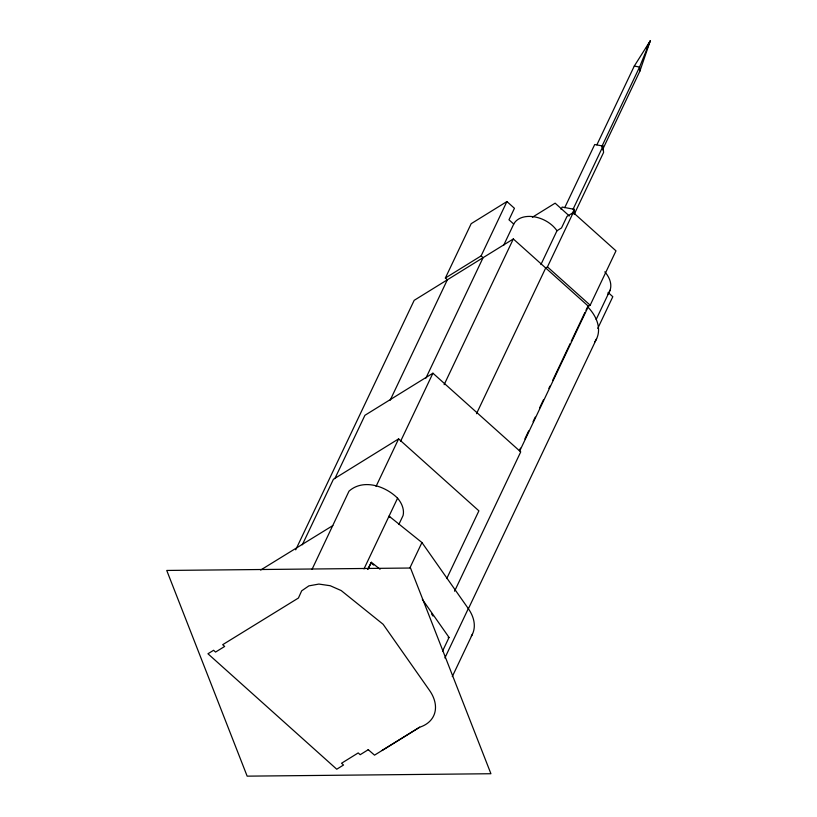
<?xml version="1.0" encoding="UTF-8"?>
<svg xmlns="http://www.w3.org/2000/svg" width="817" height="817" viewBox="0 0 817 817"><rect width="100%" height="100%" fill="white"/><g stroke="black" fill="none" stroke-linecap="round" stroke-linejoin="round"><path stroke-width="1.23" d="M602.497 149.868L639.895 71.11L650.261 40.85L634.278 66.075L596.88 144.834M295.713 549.831L414.178 300.339L513.321 238.962L588.434 306.283L519.786 450.861M302.321 544.776L333.428 479.252L398.614 438.892L478.895 510.85L446.736 578.579M334.837 478.66L364.923 415.302L432.928 373.206L520.715 451.903L454.569 591.212M390.138 400.279L447.348 279.802L445.367 278.025L471.184 223.674L506.918 201.554L514.444 208.294L508.981 219.804L513.74 224.062A25.337 17.147 25.4 0 1 533.93 216.771A25.337 17.147 25.4 0 1 556.98 230.751L561.514 227.943L566.978 216.434L573.258 212.553L615.987 250.85L590.18 305.201L587.627 306.783L585.993 310.225M312.043 569.347L349.012 491.15C363.279 478.445 385.461 486.033 397.573 498.196A28.503 19.291 25.4 0 1 401.402 503.977L402.066 505.457A28.503 19.291 25.4 0 1 403.087 515.517L398.829 524.483M445.367 278.025L481.111 255.905L506.918 201.554M425.882 378.159L483.092 257.672L481.111 255.905M376.045 486.432L398.614 438.892M400.555 441.374L432.928 373.206M503.568 245.488L513.74 224.062M444.131 384.674L513.321 238.962M363.994 568.918L397.573 498.196M367.568 569.459L371.367 562.28L380.048 569.255M368.181 568.989L371.367 562.28M561.085 209.356L562.178 207.058L574.269 209.315L574.647 213.942M564.721 207.692L594.715 144.517L603.058 146.08L603.579 152.462L574.126 214.493M540.915 264.575L556.98 230.751M601.629 146.958L639.568 67.055L650.261 40.85L646.206 48.438M573.054 209.254L603.058 146.08M476.505 413.698L545.705 267.986L547.451 266.904L573.258 212.553M572.084 213.911L574.269 209.315M409.95 567.784L421.94 542.539L389.055 516.14A28.503 19.291 25.4 0 1 390.179 517.549M519.408 450.443L520.5 448.145M524.871 438.954L528.691 430.906M533.052 421.715L535.237 417.119M539.608 407.918L543.428 399.87M548.881 388.381L549.974 386.084M552.701 380.334L570.164 343.559M571.257 341.261L584.901 312.523M596.155 319.498L610.074 290.178M442.518 651.19L449.054 637.434L422.338 599.361M597.758 328.414L612.811 296.714L608.083 292.466M444.887 657.951L468.304 608.614L421.94 542.539M468.366 608.818L596.614 338.728M452.281 676.599L472.43 634.155M532.388 217.24L555.131 203.167L569.326 215.964M368.375 749.628L360.185 754.704L358.203 752.927L341.547 763.241L343.528 765.018L336.747 769.216L207.947 653.763L213.584 650.291L215.565 652.068L224.655 646.461L222.684 644.684L298.43 598.024L301.677 590.834L308.877 585.871L318.875 584.073L330.201 585.718L341.189 590.558L383.122 624.28L429.497 690.355A41.003 27.758 25.4 0 1 419.652 727.222L374.533 755.153L368.181 749.618M260.664 570.041L332.825 525.576M382.029 750.517L419.652 727.222M448.155 637.648L449.054 637.434M634.278 66.075L639.568 67.055L639.895 71.11M370.744 562.76L373.635 565.078M547.451 266.904L590.18 305.201M431.55 613.986L433 616.038M468.304 608.614A41.003 27.758 25.4 0 1 471.317 636.177M587.627 306.783A42.035 28.452 25.4 0 1 594.633 341.986M604.825 271.847A27.543 18.648 25.4 0 1 607.542 294.498M410.512 568.029L166.739 570.45L247.153 776.15L490.925 773.73L410.512 568.029"/></g></svg>
